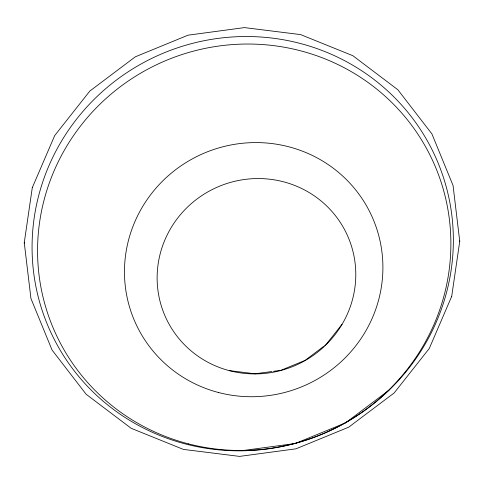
<?xml version="1.0" encoding="UTF-8"?>
<svg xmlns="http://www.w3.org/2000/svg" width="484" height="484" viewBox="0 0 484 484"><rect width="100%" height="100%" fill="white"/><g stroke="black" fill="none" stroke-linecap="round" stroke-linejoin="round"><path stroke-width="0.73" d="M32.301 187.635L54.716 135.544L89.83 91.059L135.302 56.822L188.034 35.181L244.432 27.606L300.649 34.606L352.86 55.714L397.86 89.752L431.928 133.941L453.054 185.487L459.739 241.328M24.261 242.672L30.946 298.513L52.072 350.059L86.14 394.248L131.14 428.286L183.351 449.394L239.568 456.394L295.966 448.819L348.698 427.178L394.17 392.941L429.284 348.456L451.699 296.365M24.2 243.107L32.349 187.26M451.651 296.74L459.8 240.893M342.043 324.286L325.932 344.693L324.74 345.588M323.548 346.49L305.077 360.399L280.883 370.32L273.496 371.319M388.93 390.213L345.558 422.865L295.264 443.501L241.474 450.731M272.014 371.512L255.02 373.799L229.228 370.587M294.054 443.683A211.393 206.384 -22.9 0 1 35.907 207.799A211.393 206.384 -22.9 0 1 366.606 74.076A211.393 206.384 -22.9 0 1 344.523 423.276M343.21 424.002A211.393 206.384 -22.9 0 1 294.78 443.489M188.343 443.84A207.4 202.481 -22.9 0 0 444.469 193.642A207.4 202.481 -22.9 0 0 99.855 104.302A207.4 202.481 -22.9 0 0 188.343 443.84M218.738 392.572A129.682 126.608 -22.9 0 0 378.893 236.131A129.682 126.608 -22.9 0 0 163.417 180.266A129.682 126.608 -22.9 0 0 218.738 392.572M229.604 370.72A99.686 97.32 -22.9 0 0 352.709 250.464A99.686 97.32 -22.9 0 0 187.072 207.521A99.686 97.32 -22.9 0 0 229.604 370.72"/></g></svg>
